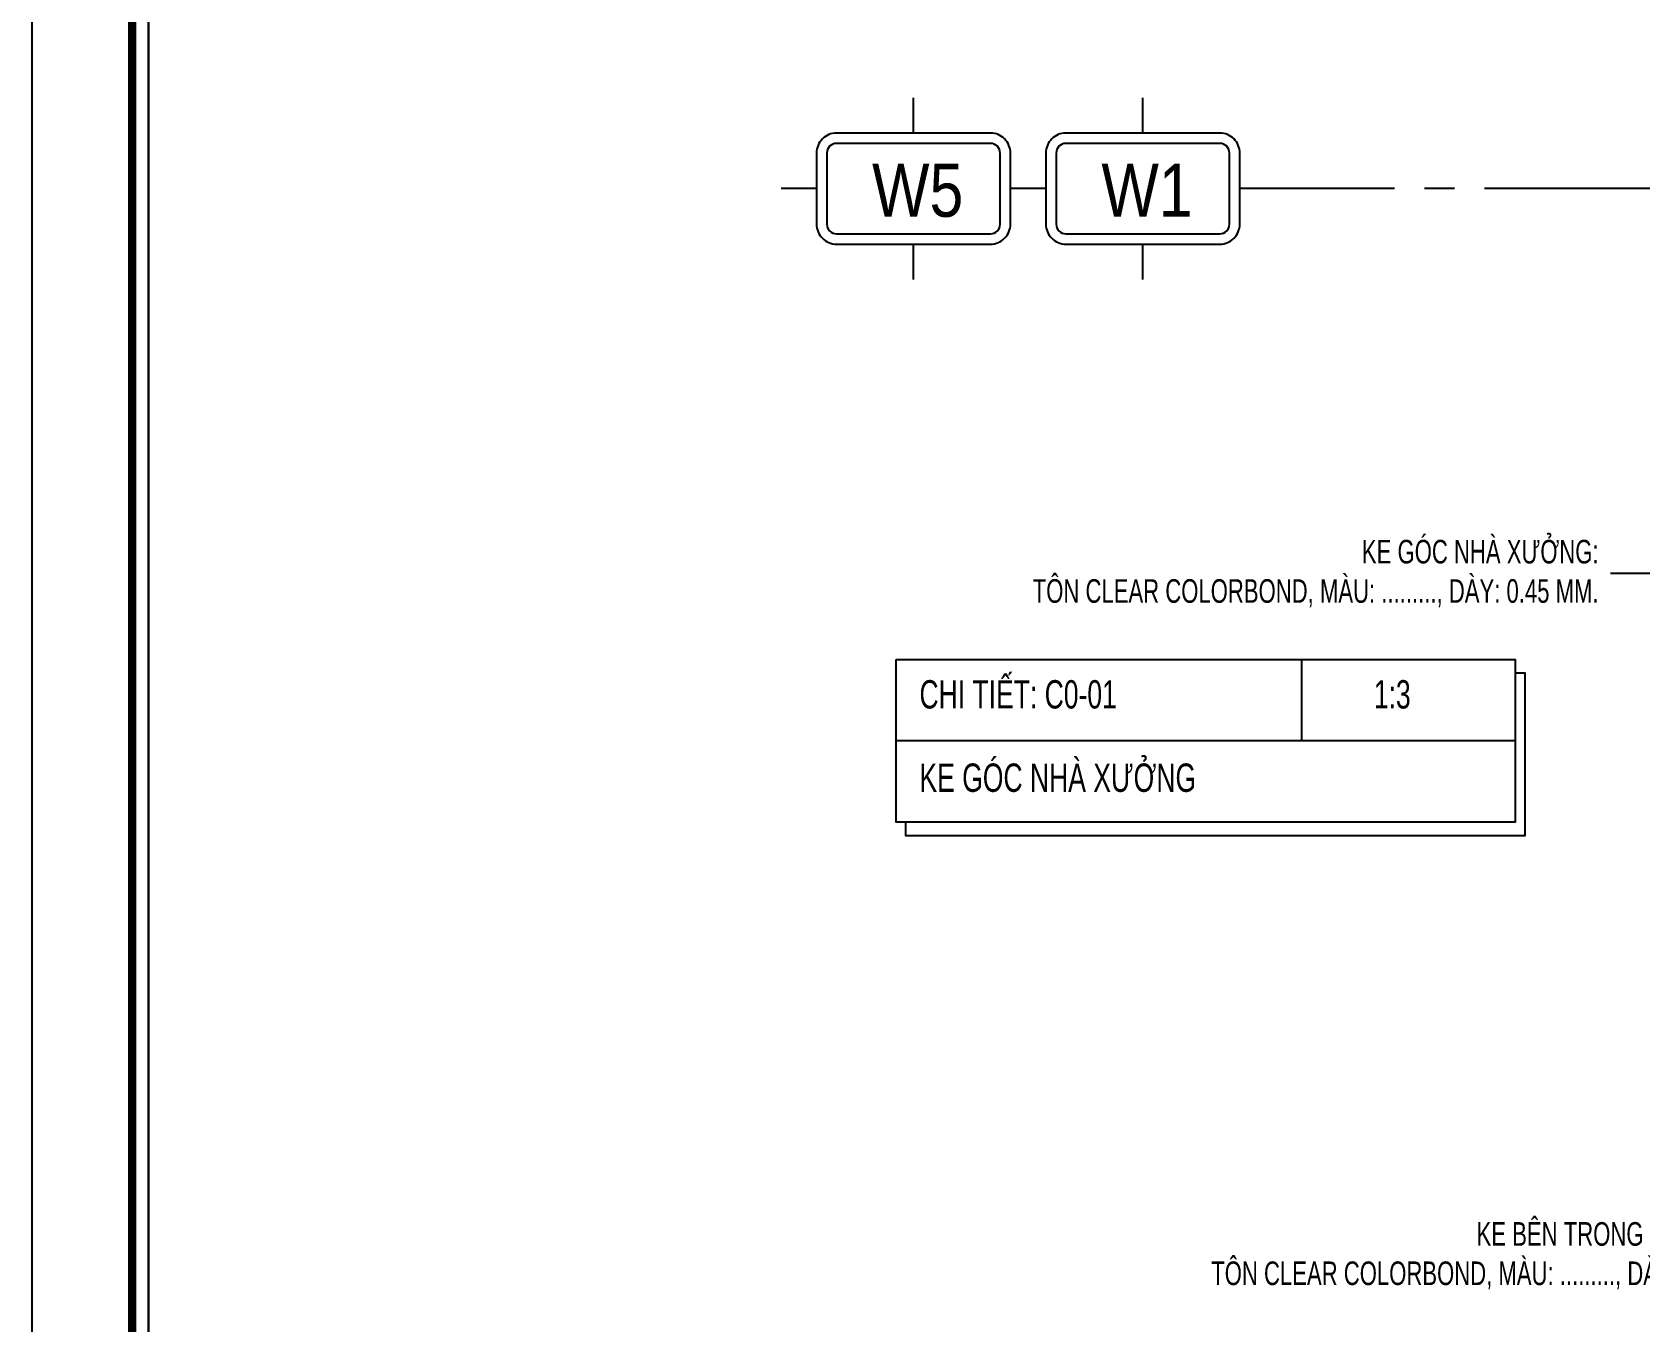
# Model space of a CAD drawing. Header units: inches. Extents: x 315041 to 662841, y -45540 to -35018.
# Drawn here: x 329609.4 to 329779.8, y -38040 to -37903.4 of the extents above; entities that cross this region are included whole.
import ezdxf
from ezdxf.enums import TextEntityAlignment as Align

# ---------------------------------------------------------------- set-up
doc = ezdxf.new("R2010")
doc.units = ezdxf.units.IN
doc.header["$MEASUREMENT"] = 0
doc.linetypes.add('CENTER2', pattern=[28.575, 19.05, -3.175, 3.175, -3.175])
for name, color, linetype in [('2', 2, 'Continuous'), ('3', 3, 'Continuous'), ('7', 7, 'Continuous'), ('8', 8, 'Continuous'), ('BAO KHUNG', 31, 'Continuous')]:
    doc.layers.add(name, color=color, linetype=linetype)
doc.styles.add('hx2', font='VHARIALN.TTF')
doc.styles.add('ST1H', font='vnshxh.shx', dxfattribs={"width": 0.7})
doc.dimstyles.new('3', dxfattribs={"dimtxt": 3.5, "dimasz": 1.8, "dimexe": 1, "dimexo": 0, "dimgap": 1, "dimtad": 1, "dimdec": 0, "dimlfac": 3, "dimzin": 0, "dimdsep": 46, "dimtxsty": 'ST1H', "dimblk": 'OBLIQUE', "dimcen": 1, "dimdle": 1, "dimclrd": 8, "dimclre": 8, "dimclrt": 3, "dimadec": 0, "dimazin": 0, "dimtfac": 1, "dimtdec": 0, "dimtix": 1, "dimtofl": 0, "dimtmove": 1, "dimatfit": 3, "dimfxl": 0.18, "dimtolj": 1, "dimtzin": 0, "dimlwd": -1, "dimlwe": -1, "dimarcsym": 1})

# ---------------------------------------------------------------- blocks, each defined once
blk = doc.blocks.new('A$C75D82031')
at = {"layer": '2', "color": 157, "linetype": 'Continuous'}
blk.add_lwpolyline([(0, 420), (594, 420), (594, 0), (0, 0)], close=True, dxfattribs=at)
at = {"layer": '7', "color": 147, "linetype": 'Continuous'}
blk.add_lwpolyline([(12.33, 57.61), (581.67, 57.61), (581.67, 409.19), (12.33, 409.19)], close=True, dxfattribs=at)
at = {"layer": 'BAO KHUNG', "color": 167, "linetype": 'Continuous', "const_width": 0.871}
blk.add_lwpolyline([(10.59, 9.07), (583.41, 9.07), (583.41, 410.93), (10.59, 410.93)], close=True, dxfattribs=at)
blk = doc.blocks.new('TENTRUC')
at = {"layer": '7'}
for p, q in [((0, 8.267), (0, 10.265)), ((-7.478, 5.132), (-5.48, 5.132)), ((5.48, 5.132), (7.478, 5.132)), ((0, 0), (0, 1.998))]:
    blk.add_line(p, q, dxfattribs=at)
blk.add_lwpolyline([(-4.356, 8.267), (4.356, 8.267, -0.414214), (5.48, 7.143), (5.48, 3.122, -0.414214), (4.356, 1.998), (-4.356, 1.998, -0.414214), (-5.48, 3.122), (-5.48, 7.143, -0.414214)], format="xyb", close=True, dxfattribs=at)
at = {"layer": '8', "ltscale": 15}
blk.add_lwpolyline([(-4.356, 7.684), (4.356, 7.684, -0.414214), (4.897, 7.143), (4.897, 3.122, -0.414214), (4.356, 2.581), (-4.356, 2.581, -0.414214), (-4.897, 3.122), (-4.897, 7.143, -0.414214)], format="xyb", close=True, dxfattribs=at)
at = {"layer": '3', "style": 'hx2'}
blk.add_attdef('TR', text='', height=2.904, dxfattribs=at).set_placement((-0.156, 3.827), align=Align.CENTER)
blk = doc.blocks.new('_Oblique')
at = {"color": 0, "linetype": 'ByBlock', "lineweight": -2}
blk.add_line((-0.5, -0.5), (0.5, 0.5), dxfattribs=at)

msp = doc.modelspace()

# ---------------------------------------------------------------- linework, layer by layer
at = {"color": 8, "linetype": 'CENTER2'}
msp.add_line((329868.0805, -37919.9475), (329741.1296, -37919.9475), dxfattribs=at)
at = {"color": 9}
msp.add_line((329743.9201, -37969.8265), (329743.9201, -37978.4511), dxfattribs=at)
at = {"color": 8}
msp.add_lwpolyline([(329621.7734, -37758.6315), (330191.1113, -37758.6315), (330191.1113, -38110.2113), (329621.7734, -38110.2113)], close=True, dxfattribs=at)

# ---------------------------------------------------------------- block references
at = {"color": 1}
msp.add_blockref('A$C75D82031', (329609.4423, -38167.8214), dxfattribs=at)
at = {"layer": '3'}
ref = msp.add_blockref('TENTRUC', (329702.8113, -37929.5709), dxfattribs=dict(at, xscale=-1.875, yscale=1.875, zscale=1.875))
ref.add_attrib('TR', 'W5', dxfattribs={"layer": '0', "height": 5.625, "style": 'hx2'}).set_placement((329703.2591, -37922.9277), align=Align.CENTER)
ref = msp.add_blockref('TENTRUC', (329727.1081, -37929.5709), dxfattribs=dict(at, xscale=-1.875, yscale=1.875, zscale=1.875))
ref.add_attrib('TR', 'W1', dxfattribs={"layer": '0', "height": 5.625, "style": 'hx2'}).set_placement((329727.5559, -37922.9277), align=Align.CENTER)

# ---------------------------------------------------------------- leaders
at = {"color": 9}
msp.add_leader([(329795.2003, -37977.9193), (329792.6301, -37960.7211), (329775.3865, -37960.7211)], dimstyle='3', override={"dimgap": 1, "dimtad": 0}, dxfattribs=at)

# ---------------------------------------------------------------- next in the draw order: texts
at = {"layer": '3', "style": 'ST1H', "bg_fill": 2}
for s, insert, char_height, attachment_point in [('\\A1;ke gãc NHµ X¦ëNG: \\Pt«n CLEAR COLORBOND, mµu: ........., dµy: 0.45 mm.', (329775.3865, -37960.7211), 2.5, 6), ('\\A1;CHI TIÕT: C0-01', (329703.4451, -37973.541), 3, 4), ('\\A1;ke bªn trong cöa chíp: \\Pt«n CLEAR COLORBOND, mµu: ........., dµy: 0.45 mm.', (329794.2969, -38032.9988), 2.5, 6)]:
    msp.add_mtext(s, dxfattribs=dict(at, insert=insert, char_height=char_height, attachment_point=attachment_point))

# ---------------------------------------------------------------- next in the draw order: linework, layer by layer
at = {"color": 9}
for points in [[(329700.9756, -37969.8265), (329766.5552, -37969.8265), (329766.5552, -37987.0757), (329700.9756, -37987.0757)], [(329700.9756, -37969.8265), (329766.5552, -37969.8265), (329766.5552, -37978.4511), (329700.9756, -37978.4511)]]:
    msp.add_lwpolyline(points, close=True, dxfattribs=at)
msp.add_lwpolyline([(329766.5552, -37971.2471), (329767.5778, -37971.2471), (329767.5778, -37988.4963), (329701.9982, -37988.4963), (329701.9982, -37987.0757)], dxfattribs=at)

# ---------------------------------------------------------------- next in the draw order: texts
at = {"layer": '3', "char_height": 3, "attachment_point": 4, "style": 'ST1H', "bg_fill": 2}
for s, insert in [('\\A1;1:3', (329751.5793, -37973.541)), ('\\A1;ke gãc NHµ X¦ëNG', (329703.4451, -37982.3707))]:
    msp.add_mtext(s, dxfattribs=dict(at, insert=insert))

doc.saveas('drawing.dxf')
